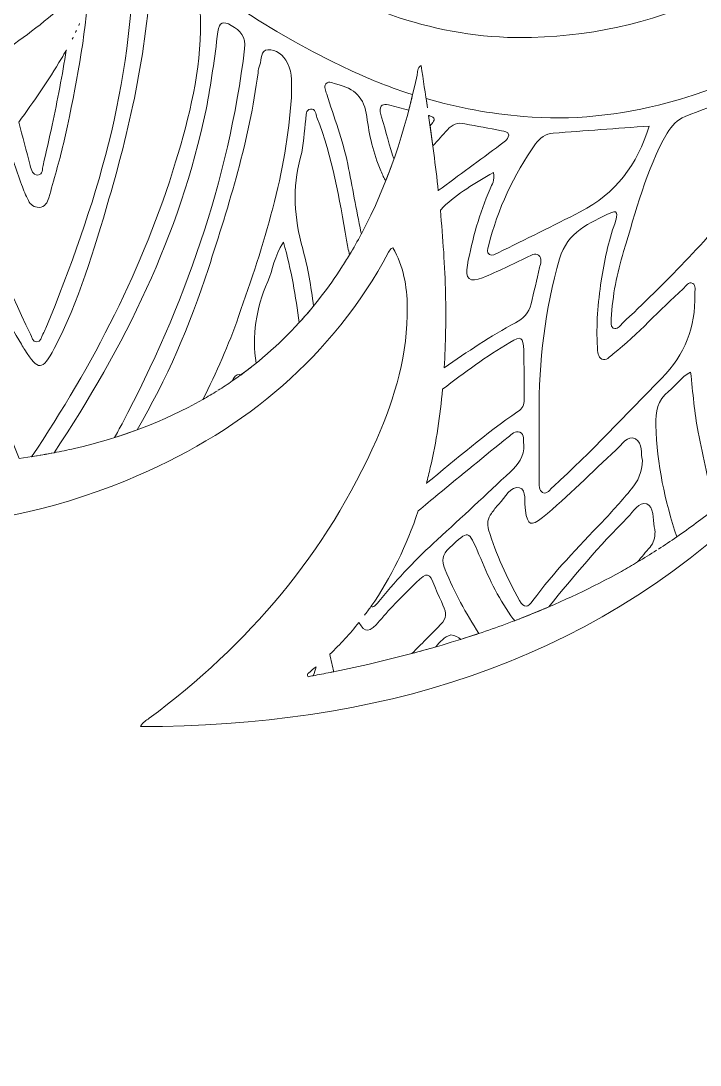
# Model space of a CAD drawing. Extents: x 180 to 9920, y -1894 to -106.
# Drawn here: x 600.1 to 892.1, y -1876.1 to -1427.1 of the extents above; entities that cross this region are included whole.
import ezdxf

# ---------------------------------------------------------------- set-up
doc = ezdxf.new("R2010")
doc.units = 0
doc.header["$MEASUREMENT"] = 0
doc.layers.add('Layer 1', color=7, linetype='Continuous')

# ---------------------------------------------------------------- blocks, each defined once
blk = doc.blocks.new('block 2')
at = {"layer": 'Layer 1', "lineweight": 0}
for points, knots in [([(1815.11, -1128.01), (1749.3, -1123.11), (1699.79, -1090.94), (1663.06, -1037.29), (1645.18, -1011.19), (1631.77, -982.75), (1619.13, -953.91), (1615.92, -946.59), (1612.73, -939.26), (1609.05, -930.83), (1611.49, -932.42), (1612.96, -933.56), (1614.59, -934.42), (1644.2, -950.07), (1675.18, -955.58), (1707.88, -946.28), (1720.09, -942.8), (1730.39, -935.89), (1738.98, -926.45), (1741.34, -923.86), (1741.53, -922.8), (1737.72, -921.62), (1719.01, -915.81), (1701.43, -907.65), (1685.9, -895.49), (1663.92, -878.27), (1650.48, -855.44), (1642.34, -829.12), (1634.98, -805.33), (1631.72, -780.82), (1629.58, -756.13), (1625.72, -711.65), (1624.7, -667), (1621.74, -622.46), (1617.41, -557.42), (1609.63, -492.84), (1594.72, -429.3), (1579.03, -362.48), (1543.37, -307.89), (1491.29, -263.71), (1446.97, -226.12), (1396.22, -199.88), (1342.06, -179.82), (1279.78, -156.75), (1215.33, -142.68), (1149.61, -134.01), (1099.93, -127.46), (1050.1, -123.94), (1000.13, -123.94), (1000.13, -123.94), (1000.13, -123.94), (1000.13, -123.94), (1000.09, -123.94), (1000.04, -123.94), (1000, -123.94), (999.96, -123.94), (999.91, -123.94), (999.87, -123.94), (999.87, -123.94), (999.87, -123.94), (999.87, -123.94), (949.9, -123.94), (900.07, -127.46), (850.39, -134.01), (784.67, -142.68), (720.22, -156.75), (657.94, -179.82), (603.78, -199.88), (553.03, -226.12), (508.71, -263.71), (456.63, -307.89), (420.97, -362.48), (405.28, -429.3), (390.37, -492.84), (382.59, -557.42), (378.26, -622.46), (375.3, -667), (374.28, -711.65), (370.42, -756.13), (368.28, -780.82), (365.02, -805.33), (357.66, -829.12), (349.52, -855.44), (336.08, -878.27), (314.1, -895.49), (298.57, -907.65), (280.99, -915.81), (262.28, -921.62), (258.47, -922.8), (258.66, -923.86), (261.02, -926.45), (269.61, -935.89), (279.91, -942.8), (292.12, -946.28), (324.82, -955.58), (355.8, -950.07), (385.41, -934.42), (387.04, -933.56), (388.51, -932.42), (390.95, -930.83), (387.27, -939.26), (384.08, -946.59), (380.87, -953.91), (368.23, -982.75), (354.82, -1011.19), (336.94, -1037.29), (300.21, -1090.94), (250.7, -1123.11), (184.89, -1128.01), (180.03, -1128.37), (179.92, -1128.56), (182.5, -1132.8), (210.28, -1178.29), (252.29, -1197.63), (304.07, -1197.45), (342.5, -1197.31), (376.72, -1183.47), (407.92, -1161.62), (409.93, -1160.2), (411.93, -1158.75), (413.94, -1157.32), (404.39, -1172.65), (395.46, -1188.12), (385.98, -1203.24), (368.7, -1230.82), (350.11, -1257.39), (326.71, -1280.26), (301.16, -1305.21), (271.89, -1323.76), (236.88, -1332.4), (231.57, -1333.71), (226.18, -1334.7), (219.63, -1336.1), (247.96, -1348.87), (276.55, -1355.97), (306.2, -1358.34), (369.99, -1363.44), (430.32, -1352.32), (485.95, -1318.26), (485.07, -1324.2), (483.25, -1329.44), (481.19, -1334.58), (468.54, -1365.97), (450.11, -1393.79), (428.05, -1419.24), (403.33, -1447.78), (374.78, -1471.48), (340.06, -1487.12), (329.93, -1491.68), (319.41, -1495.14), (307.64, -1498.2), (334.5, -1509.84), (361.66, -1515.69), (389.66, -1517.13), (454.66, -1520.48), (515.82, -1507.37), (571.97, -1473.25), (565.76, -1479.73), (559.83, -1486.38), (554.44, -1493.51), (543.05, -1508.58), (534.98, -1525.51), (527.23, -1542.57), (515.28, -1568.89), (497.68, -1589.62), (470.98, -1601.96), (458.07, -1607.93), (444.75, -1612.59), (431.04, -1616.23), (427.31, -1617.22), (423.59, -1618.19), (418.96, -1619.41), (420.7, -1620.25), (421.43, -1620.66), (422.2, -1620.97), (433.77, -1625.57), (445.51, -1629.68), (457.52, -1632.97), (523.09, -1650.95), (587.75, -1649.82), (650.73, -1622.48), (696.94, -1602.42), (733.94, -1571.56), (758.21, -1526.64), (758.6, -1525.92), (758.77, -1524.97), (760.02, -1524.71), (764.59, -1532.53), (766.11, -1541.2), (766.22, -1550.11), (766.47, -1570.1), (761.01, -1588.9), (753.08, -1606.96), (731.55, -1655.95), (698.04, -1695.27), (655.24, -1726.97), (654.07, -1727.84), (652.58, -1728.43), (651.61, -1730.55), (751.78, -1730.26), (842.08, -1704.9), (916.32, -1633.53), (916.32, -1634.72), (916.35, -1635.14), (916.31, -1635.56), (912.85, -1669.71), (914.67, -1703.6), (921.84, -1737.16), (932.4, -1786.56), (954.02, -1830.2), (989.81, -1866.35), (992.96, -1869.53), (996.33, -1872.54), (999.87, -1875.82), (999.87, -1875.82), (999.87, -1876.06), (999.87, -1876.06), (999.92, -1876.02), (999.96, -1875.98), (1000, -1875.94), (1000.04, -1875.98), (1000.08, -1876.02), (1000.13, -1876.06), (1000.13, -1876.06), (1000.13, -1875.82), (1000.13, -1875.82), (1003.67, -1872.54), (1007.04, -1869.53), (1010.19, -1866.35), (1045.98, -1830.2), (1067.6, -1786.56), (1078.16, -1737.16), (1085.33, -1703.6), (1087.15, -1669.71), (1083.69, -1635.56), (1083.65, -1635.14), (1083.68, -1634.72), (1083.68, -1633.53), (1157.92, -1704.9), (1248.22, -1730.26), (1348.39, -1730.55), (1347.42, -1728.43), (1345.93, -1727.84), (1344.76, -1726.97), (1301.96, -1695.27), (1268.45, -1655.95), (1246.92, -1606.96), (1238.99, -1588.9), (1233.53, -1570.1), (1233.78, -1550.11), (1233.89, -1541.2), (1235.41, -1532.53), (1239.98, -1524.71), (1241.23, -1524.97), (1241.4, -1525.92), (1241.79, -1526.64), (1266.06, -1571.56), (1303.06, -1602.42), (1349.27, -1622.48), (1412.25, -1649.82), (1476.91, -1650.95), (1542.48, -1632.97), (1554.49, -1629.68), (1566.23, -1625.57), (1577.8, -1620.97), (1578.57, -1620.66), (1579.3, -1620.25), (1581.04, -1619.41), (1576.41, -1618.19), (1572.69, -1617.22), (1568.96, -1616.23), (1555.25, -1612.59), (1541.93, -1607.93), (1529.02, -1601.96), (1502.32, -1589.62), (1484.72, -1568.89), (1472.77, -1542.57), (1465.02, -1525.51), (1456.95, -1508.58), (1445.56, -1493.51), (1440.17, -1486.38), (1434.24, -1479.73), (1428.03, -1473.25), (1484.18, -1507.37), (1545.34, -1520.48), (1610.34, -1517.13), (1638.34, -1515.69), (1665.5, -1509.84), (1692.36, -1498.2), (1680.59, -1495.14), (1670.07, -1491.68), (1659.94, -1487.12), (1625.22, -1471.48), (1596.67, -1447.78), (1571.95, -1419.24), (1549.89, -1393.79), (1531.46, -1365.97), (1518.81, -1334.58), (1516.75, -1329.44), (1514.93, -1324.2), (1514.05, -1318.26), (1569.68, -1352.32), (1630.01, -1363.44), (1693.8, -1358.34), (1723.45, -1355.97), (1752.04, -1348.87), (1780.37, -1336.1), (1773.82, -1334.7), (1768.43, -1333.71), (1763.12, -1332.4), (1728.11, -1323.76), (1698.84, -1305.21), (1673.29, -1280.26), (1649.89, -1257.39), (1631.3, -1230.82), (1614.02, -1203.24), (1604.54, -1188.12), (1595.61, -1172.65), (1586.06, -1157.32), (1588.07, -1158.75), (1590.07, -1160.2), (1592.08, -1161.62), (1623.28, -1183.47), (1657.5, -1197.31), (1695.93, -1197.45), (1747.71, -1197.63), (1789.72, -1178.29), (1817.5, -1132.8), (1820.08, -1128.56), (1819.97, -1128.37), (1815.11, -1128.01)], [0, 0, 0, 0, 1, 1, 1, 2, 2, 2, 3, 3, 3, 4, 4, 4, 5, 5, 5, 6, 6, 6, 7, 7, 7, 8, 8, 8, 9, 9, 9, 10, 10, 10, 11, 11, 11, 12, 12, 12, 13, 13, 13, 14, 14, 14, 15, 15, 15, 16, 16, 16, 17, 17, 17, 18, 18, 18, 19, 19, 19, 20, 20, 20, 21, 21, 21, 22, 22, 22, 23, 23, 23, 24, 24, 24, 25, 25, 25, 26, 26, 26, 27, 27, 27, 28, 28, 28, 29, 29, 29, 30, 30, 30, 31, 31, 31, 32, 32, 32, 33, 33, 33, 34, 34, 34, 35, 35, 35, 36, 36, 36, 37, 37, 37, 38, 38, 38, 39, 39, 39, 40, 40, 40, 41, 41, 41, 42, 42, 42, 43, 43, 43, 44, 44, 44, 45, 45, 45, 46, 46, 46, 47, 47, 47, 48, 48, 48, 49, 49, 49, 50, 50, 50, 51, 51, 51, 52, 52, 52, 53, 53, 53, 54, 54, 54, 55, 55, 55, 56, 56, 56, 57, 57, 57, 58, 58, 58, 59, 59, 59, 60, 60, 60, 61, 61, 61, 62, 62, 62, 63, 63, 63, 64, 64, 64, 65, 65, 65, 66, 66, 66, 67, 67, 67, 68, 68, 68, 69, 69, 69, 70, 70, 70, 71, 71, 71, 72, 72, 72, 73, 73, 73, 74, 74, 74, 75, 75, 75, 76, 76, 76, 77, 77, 77, 78, 78, 78, 79, 79, 79, 80, 80, 80, 81, 81, 81, 82, 82, 82, 83, 83, 83, 84, 84, 84, 85, 85, 85, 86, 86, 86, 87, 87, 87, 88, 88, 88, 89, 89, 89, 90, 90, 90, 91, 91, 91, 92, 92, 92, 93, 93, 93, 94, 94, 94, 95, 95, 95, 96, 96, 96, 97, 97, 97, 98, 98, 98, 99, 99, 99, 100, 100, 100, 101, 101, 101, 102, 102, 102, 103, 103, 103, 104, 104, 104, 105, 105, 105, 106, 106, 106, 107, 107, 107, 108, 108, 108, 109, 109, 109, 110, 110, 110, 110]), ([(746.49, -1518.7), (746.43, -1518.45), (746.37, -1518.19), (746.31, -1517.92), (744.23, -1508.22), (742.64, -1498.43), (740.64, -1488.71), (738.53, -1478.42), (734.67, -1468.62), (731.58, -1458.6), (731.13, -1457.14), (730.21, -1455.45), (731.21, -1454.23), (732.56, -1452.6), (734.39, -1454.06), (735.96, -1454.4), (743.44, -1456.04), (747.84, -1460.25), (748.84, -1468.31), (749.83, -1476.24), (751.65, -1484.1), (754.78, -1491.54), (755.57, -1493.41), (756.28, -1494.82), (757, -1495.8), (758.25, -1492.64), (759.43, -1489.45), (760.54, -1486.24), (760.25, -1485.9), (760, -1485.43), (759.82, -1484.8), (757.99, -1478.63), (756.3, -1472.4), (754.55, -1466.2), (754.39, -1463.33), (755.82, -1462.68), (758.15, -1463.28), (761.05, -1464.02), (763.94, -1464.78), (766.82, -1465.55), (767.41, -1463.32), (767.97, -1461.08), (768.51, -1458.83), (759.59, -1456.01), (750.82, -1452.62), (742.27, -1448.65), (652.3, -1406.86), (595.36, -1337.93), (573.47, -1240.82), (569.03, -1221.15), (569.67, -1200.97), (569.79, -1180.91), (569.79, -1180.72), (569.79, -1180.53), (569.81, -1180.34), (570.3, -1176.2), (588.03, -1167.59), (591.4, -1169.92), (593.6, -1171.44), (593.31, -1173.93), (593.39, -1176.18), (594.79, -1218.22), (605.32, -1258.07), (623.29, -1295.86), (644.46, -1340.37), (674.26, -1377.78), (716.72, -1403.97), (748.22, -1423.41), (782.31, -1435.28), (819.65, -1434.26), (878.48, -1432.65), (926.11, -1407.59), (963.67, -1362.72), (971.04, -1353.92), (977.52, -1344.48), (983.73, -1334.84), (985.26, -1332.46), (986.84, -1330.11), (989.13, -1326.64), (991.7, -1332.46), (993.73, -1337.18), (995.86, -1341.84), (996.63, -1343.54), (996.47, -1345.08), (995.92, -1346.8), (976.9, -1406.05), (938.72, -1445.99), (877.98, -1462.37), (857.85, -1467.8), (836.76, -1470.03), (816.07, -1468.26), (801.92, -1467.06), (787.95, -1464.44), (774.31, -1460.54), (774.51, -1461.86), (774.7, -1463.18), (774.9, -1464.5), (774.01, -1458.45), (773.09, -1452.41), (772.13, -1446.36), (770.33, -1447.36), (770.72, -1449.12), (770.42, -1450.52), (765.28, -1474.36), (757.88, -1497.32), (746.49, -1518.7)], [0, 0, 0, 0, 1, 1, 1, 2, 2, 2, 3, 3, 3, 4, 4, 4, 5, 5, 5, 6, 6, 6, 7, 7, 7, 8, 8, 8, 9, 9, 9, 10, 10, 10, 11, 11, 11, 12, 12, 12, 13, 13, 13, 14, 14, 14, 15, 15, 15, 16, 16, 16, 17, 17, 17, 18, 18, 18, 19, 19, 19, 20, 20, 20, 21, 21, 21, 22, 22, 22, 23, 23, 23, 24, 24, 24, 25, 25, 25, 26, 26, 26, 27, 27, 27, 28, 28, 28, 29, 29, 29, 30, 30, 30, 31, 31, 31, 32, 32, 32, 33, 33, 33, 34, 34, 34, 35, 35, 35, 35]), ([(622.54, -1416.72), (613.32, -1425.19), (603.69, -1432.78), (593.65, -1439.5), (589.31, -1406.47), (585.21, -1373.42), (586.54, -1339.96), (586.85, -1332.2), (587.15, -1324.46), (588.55, -1315.56), (593.18, -1319.6), (595.32, -1323.45), (597.65, -1327.09), (604.84, -1338.32), (611.35, -1349.97), (619.15, -1360.84), (622.58, -1365.62), (622.92, -1371.56), (623.28, -1377.28), (624.12, -1390.54), (623.74, -1403.67), (622.54, -1416.72)], [0, 0, 0, 0, 1, 1, 1, 2, 2, 2, 3, 3, 3, 4, 4, 4, 5, 5, 5, 6, 6, 6, 7, 7, 7, 7]), ([(594.14, -1477.49), (595.9, -1484.24), (597.96, -1490.93), (600.45, -1497.55), (601.33, -1499.86), (602.27, -1502.16), (603.38, -1504.37), (604.27, -1506.16), (605.81, -1507.39), (607.93, -1507.31), (610.49, -1507.22), (611.56, -1505.2), (612.13, -1503.2), (614.33, -1495.5), (616.58, -1487.8), (618.39, -1480.01), (623.22, -1459.19), (627.12, -1438.25), (629.08, -1417.05), (629.08, -1417.06), (629.08, -1417.07), (629.08, -1417.08), (629.14, -1416.8), (629.23, -1416.52), (629.29, -1416.24), (629.69, -1414.46), (629.92, -1412.65), (630.45, -1409.58), (630.16, -1409.85), (629.91, -1410.07), (629.64, -1410.31), (630.22, -1402.24), (630.51, -1394.14), (630.44, -1385.98), (630.43, -1383.89), (630.71, -1381.79), (630.91, -1379.71), (630.98, -1378.99), (631.23, -1378.28), (631.59, -1376.75), (637.93, -1381.64), (642.43, -1387.08), (647.36, -1392.07), (648.76, -1393.48), (648.3, -1395.27), (648.31, -1396.95), (648.77, -1454.02), (632.29, -1507.18), (610.85, -1559.2), (610.49, -1560.08), (610.14, -1560.99), (609.61, -1561.77), (608.8, -1562.97), (608.76, -1565.14), (606.96, -1565.13), (605.24, -1565.11), (604.85, -1563.13), (604.22, -1561.82), (593.96, -1540.64), (585.4, -1519.05), (578.89, -1496.95), (584.04, -1490.52), (589.15, -1484.05), (594.14, -1477.49)], [0, 0, 0, 0, 1, 1, 1, 2, 2, 2, 3, 3, 3, 4, 4, 4, 5, 5, 5, 6, 6, 6, 7, 7, 7, 8, 8, 8, 9, 9, 9, 10, 10, 10, 11, 11, 11, 12, 12, 12, 13, 13, 13, 14, 14, 14, 15, 15, 15, 16, 16, 16, 17, 17, 17, 18, 18, 18, 19, 19, 19, 20, 20, 20, 21, 21, 21, 21]), ([(572.24, -1505.25), (572.75, -1504.61), (573.27, -1503.97), (573.78, -1503.33), (573.66, -1503.47), (573.55, -1503.62), (573.43, -1503.76), (579.78, -1525.49), (588.28, -1546.45), (600.38, -1566.15), (600.88, -1566.97), (601.35, -1567.8), (601.85, -1568.61), (607.55, -1577.61), (609.4, -1577.67), (614.45, -1568.02), (625.14, -1547.63), (631.59, -1525.62), (638.01, -1503.65), (647.56, -1470.98), (654.77, -1437.86), (656.38, -1401.8), (663.39, -1408.17), (669.67, -1412.74), (674.84, -1418.57), (677.16, -1421.18), (677.32, -1424.47), (677.35, -1427.75), (677.51, -1448.43), (672.64, -1468.24), (666.66, -1487.79), (652.73, -1533.29), (631.24, -1575.13), (604.75, -1614.49), (607.97, -1613.98), (611.19, -1613.41), (614.4, -1612.78), (609.4, -1613.75), (604.4, -1614.59), (599.38, -1615.28), (587.31, -1584.73), (570.96, -1556.07), (559.54, -1525.22), (563, -1518.17), (567.2, -1511.53), (572.24, -1505.25)], [0, 0, 0, 0, 1, 1, 1, 2, 2, 2, 3, 3, 3, 4, 4, 4, 5, 5, 5, 6, 6, 6, 7, 7, 7, 8, 8, 8, 9, 9, 9, 10, 10, 10, 11, 11, 11, 12, 12, 12, 13, 13, 13, 14, 14, 14, 15, 15, 15, 15]), ([(623.14, -1610.95), (620.24, -1611.62), (617.33, -1612.22), (614.42, -1612.78), (644.56, -1567.42), (668.51, -1519.19), (679.72, -1465.17), (682.01, -1454.17), (683.31, -1442.96), (684.86, -1431.81), (685.44, -1427.6), (687.09, -1427.16), (690.53, -1429.08), (694.53, -1431.32), (696.94, -1433.99), (696.32, -1439.09), (689.29, -1496.27), (670.39, -1549.67), (643.67, -1600.3), (642.6, -1602.33), (641.47, -1604.33), (640.31, -1606.3), (643.61, -1605.27), (646.85, -1604.17), (650.05, -1602.99), (662.73, -1581.36), (672.84, -1558.17), (680.75, -1533.54), (689.63, -1505.87), (698.39, -1478.34), (702.07, -1449.43), (702.22, -1448.3), (702.39, -1447.14), (702.8, -1446.08), (703.71, -1443.71), (703.14, -1439.68), (706.22, -1439.52), (709.86, -1439.32), (713.05, -1441.79), (714.78, -1445.28), (716.99, -1449.74), (716.41, -1454.59), (716.4, -1460.04), (714.45, -1492.3), (704.59, -1523.38), (693.72, -1554.17), (689.37, -1566.5), (684.21, -1578.4), (678.34, -1589.9), (661.62, -1599.4), (643.17, -1606.34), (623.14, -1610.95)], [0, 0, 0, 0, 1, 1, 1, 2, 2, 2, 3, 3, 3, 4, 4, 4, 5, 5, 5, 6, 6, 6, 7, 7, 7, 8, 8, 8, 9, 9, 9, 10, 10, 10, 11, 11, 11, 12, 12, 12, 13, 13, 13, 14, 14, 14, 15, 15, 15, 16, 16, 16, 17, 17, 17, 17]), ([(623.62, -1432.11), (623.76, -1431.81), (623.9, -1431.52), (624.04, -1431.23), (623.9, -1431.52), (623.76, -1431.81), (623.62, -1432.11)], [0, 0, 0, 0, 1, 1, 1, 2, 2, 2, 2]), ([(625, -1429.08), (625.11, -1428.82), (625.22, -1428.56), (625.33, -1428.31), (625.22, -1428.56), (625.11, -1428.82), (625, -1429.08)], [0, 0, 0, 0, 1, 1, 1, 2, 2, 2, 2]), ([(622.22, -1434.94), (622.35, -1434.68), (622.48, -1434.43), (622.61, -1434.17), (622.48, -1434.43), (622.35, -1434.68), (622.22, -1434.94)], [0, 0, 0, 0, 1, 1, 1, 2, 2, 2, 2]), ([(599.25, -1470.64), (605.74, -1461.81), (611.95, -1452.76), (617.57, -1443.3), (618.29, -1442.09), (618.99, -1440.88), (619.68, -1439.66), (619.67, -1439.67), (619.67, -1439.68), (619.66, -1439.69), (617.97, -1450.48), (615.87, -1461.23), (613.57, -1471.96), (612.33, -1477.73), (611.01, -1483.49), (609.66, -1489.24), (609.29, -1490.81), (609.64, -1493.23), (607.48, -1493.4), (605.08, -1493.6), (604.63, -1491.13), (604.16, -1489.38), (602.52, -1483.13), (600.81, -1476.9), (599.25, -1470.64), (599.25, -1470.64), (599.25, -1470.64), (599.25, -1470.64)], [0, 0, 0, 0, 1, 1, 1, 2, 2, 2, 3, 3, 3, 4, 4, 4, 5, 5, 5, 6, 6, 6, 7, 7, 7, 8, 8, 8, 9, 9, 9, 9]), ([(858.48, -1557.36), (857.46, -1558.32), (856.43, -1560.15), (854.75, -1559.18), (853.29, -1558.32), (853.94, -1556.41), (853.84, -1555.22), (854.48, -1545.18), (856.29, -1535.63), (859.17, -1526.31), (864.49, -1509.02), (868.76, -1491.35), (877.89, -1475.44), (879.82, -1472.08), (882.2, -1469.66), (885.66, -1468.26), (898.56, -1463.06), (911.94, -1459), (924.02, -1451.86), (927.21, -1449.98), (928.24, -1451.79), (927.76, -1454.77), (925.05, -1471.59), (921.77, -1488.13), (910.67, -1502.04), (894.8, -1521.94), (876.95, -1539.94), (858.48, -1557.36)], [0, 0, 0, 0, 1, 1, 1, 2, 2, 2, 3, 3, 3, 4, 4, 4, 5, 5, 5, 6, 6, 6, 7, 7, 7, 8, 8, 8, 9, 9, 9, 9]), ([(719.76, -1556.86), (721.86, -1554.55), (723.92, -1552.17), (725.93, -1549.72), (724.84, -1541.42), (723.51, -1533.18), (721.27, -1525.12), (717.61, -1511.88), (716.73, -1499.05), (720.37, -1485.74), (721.81, -1480.47), (721.87, -1474.81), (722.58, -1469.33), (722.79, -1467.68), (722.53, -1465.39), (724.59, -1465.06), (726.93, -1464.69), (726.84, -1467.19), (727.41, -1468.66), (733.98, -1485.67), (737.06, -1503.51), (740.1, -1521.37), (740.47, -1523.5), (740.9, -1525.63), (741.37, -1527.74), (740.28, -1529.55), (739.17, -1531.36), (738.01, -1533.14), (732.44, -1541.79), (726.32, -1549.66), (719.76, -1556.86)], [0, 0, 0, 0, 1, 1, 1, 2, 2, 2, 3, 3, 3, 4, 4, 4, 5, 5, 5, 6, 6, 6, 7, 7, 7, 8, 8, 8, 9, 9, 9, 10, 10, 10, 10]), ([(777.21, -1480.91), (779.31, -1478.63), (781.41, -1476.35), (783.46, -1474.03), (785.64, -1471.56), (787.86, -1470.74), (790.97, -1471.38), (796.2, -1472.45), (801.46, -1473.32), (806.7, -1474.36), (807.94, -1474.6), (809.45, -1474.61), (809.88, -1476.31), (809.33, -1478.3), (807.65, -1479.36), (806.15, -1480.47), (797.29, -1487.03), (788.4, -1493.54), (779.53, -1500.09), (779.53, -1500.12), (779.54, -1500.14), (779.54, -1500.17), (778.37, -1489.37), (776.95, -1478.59), (775.39, -1467.82), (775.52, -1467.85), (775.64, -1467.89), (775.77, -1467.92), (778.27, -1468.58), (778.26, -1469.79), (776.67, -1471.49), (776.46, -1471.72), (776.24, -1471.95), (776.02, -1472.19), (776.43, -1475.1), (776.83, -1478), (777.21, -1480.91)], [0, 0, 0, 0, 1, 1, 1, 2, 2, 2, 3, 3, 3, 4, 4, 4, 5, 5, 5, 6, 6, 6, 7, 7, 7, 8, 8, 8, 9, 9, 9, 10, 10, 10, 11, 11, 11, 12, 12, 12, 12]), ([(805.23, -1526.79), (804.03, -1527.37), (802.7, -1528.41), (801.51, -1527.63), (800.24, -1526.8), (800.8, -1525.18), (801.12, -1523.92), (805.08, -1508.01), (811.93, -1493.43), (821.34, -1480.05), (823.15, -1477.47), (825.66, -1475.66), (828.91, -1475.41), (842.56, -1474.36), (856.22, -1473.39), (870.18, -1472.37), (865.01, -1489.17), (855.83, -1501.38), (840.55, -1509.23), (828.85, -1515.24), (817.07, -1521.08), (805.23, -1526.79)], [0, 0, 0, 0, 1, 1, 1, 2, 2, 2, 3, 3, 3, 4, 4, 4, 5, 5, 5, 6, 6, 6, 7, 7, 7, 7]), ([(782.64, -1544.54), (782.36, -1532.51), (781.56, -1520.53), (780.42, -1508.58), (780.81, -1508.11), (781.21, -1507.65), (781.66, -1507.22), (787.91, -1501.29), (795.22, -1496.96), (803.25, -1492.37), (803.91, -1495.72), (802.62, -1497.47), (801.81, -1499.32), (797.18, -1509.84), (794.22, -1520.88), (792.03, -1532.11), (790.88, -1537.99), (793.01, -1539.84), (798.61, -1537.58), (805.13, -1534.94), (811.39, -1531.64), (817.8, -1528.73), (819.31, -1528.04), (821.09, -1526.75), (822.64, -1527.91), (824.46, -1529.28), (823.46, -1531.45), (823.08, -1533.23), (821.94, -1538.45), (820.63, -1543.62), (819.45, -1548.82), (818.57, -1552.67), (816.02, -1555.21), (812.74, -1556.94), (802.03, -1562.63), (792.02, -1569.4), (782.1, -1576.3), (782.74, -1565.75), (782.89, -1555.16), (782.64, -1544.54)], [0, 0, 0, 0, 1, 1, 1, 2, 2, 2, 3, 3, 3, 4, 4, 4, 5, 5, 5, 6, 6, 6, 7, 7, 7, 8, 8, 8, 9, 9, 9, 10, 10, 10, 11, 11, 11, 12, 12, 12, 13, 13, 13, 13]), ([(828.99, -1627.28), (827.65, -1628.5), (826.31, -1630.85), (824.39, -1629.91), (822.75, -1629.1), (822.89, -1626.54), (822.88, -1624.69), (822.79, -1615.16), (822.84, -1605.62), (822.84, -1596.48), (822.74, -1573.48), (825.4, -1551.28), (831.66, -1529.44), (834.99, -1517.81), (844.66, -1513.98), (853.7, -1509.63), (857.72, -1507.69), (855.99, -1512.53), (855.5, -1513.95), (852.65, -1522.09), (850.85, -1530.45), (849.56, -1538.94), (848.13, -1548.39), (847.33, -1557.88), (847.93, -1567.44), (848.05, -1569.31), (848.05, -1571.7), (849.8, -1572.56), (851.74, -1573.51), (853.24, -1571.46), (854.68, -1570.32), (865.49, -1561.81), (874.53, -1551.38), (884.82, -1542.3), (885.99, -1541.27), (887.05, -1538.99), (888.88, -1539.99), (890.49, -1540.87), (889.76, -1543.13), (889.8, -1544.79), (890.13, -1558.81), (885.61, -1570.62), (875.52, -1580.82), (860.1, -1596.4), (845.28, -1612.57), (828.99, -1627.28)], [0, 0, 0, 0, 1, 1, 1, 2, 2, 2, 3, 3, 3, 4, 4, 4, 5, 5, 5, 6, 6, 6, 7, 7, 7, 8, 8, 8, 9, 9, 9, 10, 10, 10, 11, 11, 11, 12, 12, 12, 13, 13, 13, 14, 14, 14, 15, 15, 15, 15]), ([(741.4, -1527.69), (743.14, -1524.78), (744.81, -1521.84), (746.4, -1518.86), (744.81, -1521.84), (743.14, -1524.78), (741.4, -1527.69)], [0, 0, 0, 0, 1, 1, 1, 2, 2, 2, 2]), ([(691, -1581.95), (691.7, -1580.37), (692.52, -1579), (694.08, -1579.22), (694.28, -1579.25), (694.45, -1579.34), (694.62, -1579.42), (696.86, -1577.78), (699.06, -1576.09), (701.22, -1574.34), (699.48, -1562.53), (701.09, -1550.99), (706.24, -1539.25), (708.48, -1534.14), (708.91, -1528.27), (713.01, -1522.31), (716.49, -1534.34), (718.2, -1545.66), (719.75, -1556.86), (711, -1566.45), (701.4, -1574.78), (691, -1581.95)], [0, 0, 0, 0, 1, 1, 1, 2, 2, 2, 3, 3, 3, 4, 4, 4, 5, 5, 5, 6, 6, 6, 7, 7, 7, 7]), ([(776.11, -1619.17), (778.69, -1608), (780.36, -1596.75), (781.4, -1585.44), (781.4, -1585.44), (781.4, -1585.44), (781.4, -1585.45), (790.74, -1578.32), (800.2, -1571.37), (810.31, -1565.35), (815.2, -1562.44), (816.07, -1562.93), (816.26, -1568.7), (816.49, -1575.75), (816.35, -1582.82), (816.49, -1589.88), (816.54, -1592.24), (815.64, -1593.83), (813.73, -1595.12), (799.9, -1604.45), (787.42, -1615.5), (774.44, -1625.91), (774.44, -1625.94), (774.43, -1625.96), (774.42, -1625.99), (775.02, -1623.74), (775.58, -1621.46), (776.11, -1619.17)], [0, 0, 0, 0, 1, 1, 1, 2, 2, 2, 3, 3, 3, 4, 4, 4, 5, 5, 5, 6, 6, 6, 7, 7, 7, 8, 8, 8, 9, 9, 9, 9]), ([(873.08, -1601), (872.92, -1595.03), (873.6, -1590.28), (878.49, -1586.44), (881.57, -1584.03), (883.73, -1580.49), (888, -1578.12), (889.02, -1587.13), (889.58, -1595.62), (891.28, -1603.95), (893.51, -1614.91), (895.84, -1625.83), (898.46, -1636.69), (893.21, -1640.98), (887.7, -1645.06), (882.01, -1648.99), (876.99, -1633.62), (873.52, -1617.77), (873.08, -1601)], [0, 0, 0, 0, 1, 1, 1, 2, 2, 2, 3, 3, 3, 4, 4, 4, 5, 5, 5, 6, 6, 6, 6]), ([(684.93, -1585.95), (686.98, -1584.66), (689.01, -1583.33), (691, -1581.95), (689.01, -1583.33), (686.98, -1584.66), (684.93, -1585.95)], [0, 0, 0, 0, 1, 1, 1, 2, 2, 2, 2]), ([(678.34, -1589.9), (680.45, -1588.69), (682.54, -1587.45), (684.6, -1586.16), (682.54, -1587.45), (680.45, -1588.69), (678.34, -1589.9)], [0, 0, 0, 0, 1, 1, 1, 2, 2, 2, 2]), ([(770.9, -1637.82), (773.76, -1635.44), (776.59, -1633.03), (779.46, -1630.67), (789.48, -1622.44), (799.48, -1614.19), (809.58, -1606.07), (810.97, -1604.94), (812.69, -1603.07), (814.58, -1603.96), (816.74, -1604.98), (815.91, -1607.67), (816.34, -1609.22), (816.54, -1614.49), (813.74, -1617.95), (810.54, -1620.98), (800.14, -1630.8), (789.64, -1640.51), (779.09, -1650.17), (770.36, -1658.17), (762.18, -1666.65), (754.75, -1675.87), (752.66, -1678.45), (751.54, -1679.51), (750.6, -1678.9), (759.37, -1666.39), (765.98, -1652.61), (770.9, -1637.82)], [0, 0, 0, 0, 1, 1, 1, 2, 2, 2, 3, 3, 3, 4, 4, 4, 5, 5, 5, 6, 6, 6, 7, 7, 7, 8, 8, 8, 9, 9, 9, 9]), ([(814.45, -1676.26), (808.98, -1666.59), (804.47, -1656.52), (801.17, -1645.9), (800.36, -1643.31), (800.78, -1641.01), (802.38, -1638.89), (803.41, -1637.52), (804.37, -1636.06), (805.57, -1634.85), (808.32, -1632.07), (810.68, -1626.89), (814.49, -1627.87), (817.58, -1628.67), (816.41, -1634.22), (816.96, -1637.69), (817.96, -1644.03), (819.38, -1644.63), (824.37, -1640.59), (835.51, -1631.55), (845.38, -1621.14), (856.01, -1611.55), (858.4, -1609.4), (860.85, -1605.03), (864.31, -1606.85), (867.51, -1608.53), (866.54, -1613.36), (867.25, -1616), (867.18, -1621.27), (865.37, -1625.07), (862.64, -1628.33), (858.6, -1633.16), (854.43, -1637.89), (850.08, -1642.44), (839.66, -1653.35), (829.16, -1664.18), (820.21, -1676.37), (818.05, -1679.3), (816.45, -1679.8), (814.45, -1676.26)], [0, 0, 0, 0, 1, 1, 1, 2, 2, 2, 3, 3, 3, 4, 4, 4, 5, 5, 5, 6, 6, 6, 7, 7, 7, 8, 8, 8, 9, 9, 9, 10, 10, 10, 11, 11, 11, 12, 12, 12, 13, 13, 13, 13]), ([(819.76, -1682.1), (822.2, -1681.12), (824.63, -1680.1), (827.04, -1679.07), (837.77, -1665.75), (848.82, -1652.72), (860.92, -1640.62), (863.35, -1638.18), (865.75, -1633.52), (869.14, -1634.82), (872.33, -1636.04), (871.65, -1641.18), (872.37, -1644.69), (872.52, -1645.43), (872.61, -1646.19), (872.69, -1646.67), (872.68, -1649.32), (872.11, -1651.58), (870.56, -1653.35), (868.72, -1655.45), (866.94, -1657.59), (865.19, -1659.76), (862.89, -1661.12), (860.61, -1662.49), (858.25, -1663.8), (845.72, -1670.76), (832.87, -1676.8), (819.76, -1682.1)], [0, 0, 0, 0, 1, 1, 1, 2, 2, 2, 3, 3, 3, 4, 4, 4, 5, 5, 5, 6, 6, 6, 7, 7, 7, 8, 8, 8, 9, 9, 9, 9]), ([(819.74, -1682.11), (812.25, -1685.14), (804.68, -1687.93), (797.03, -1690.49), (791.4, -1681.84), (786.42, -1672.79), (782.49, -1663.07), (780.86, -1659.03), (781.14, -1656.69), (784.3, -1653.72), (792.63, -1645.86), (792.47, -1645.73), (797.03, -1656.57), (800.88, -1665.72), (804.94, -1674.78), (810.78, -1682.89), (811.35, -1683.68), (811.9, -1684.38), (812.42, -1684.99), (814.87, -1684.06), (817.31, -1683.1), (819.74, -1682.11)], [0, 0, 0, 0, 1, 1, 1, 2, 2, 2, 3, 3, 3, 4, 4, 4, 5, 5, 5, 6, 6, 6, 7, 7, 7, 7]), ([(882.01, -1648.99), (879.44, -1650.77), (876.82, -1652.51), (874.16, -1654.22), (876.82, -1652.51), (879.44, -1650.77), (882.01, -1648.99)], [0, 0, 0, 0, 1, 1, 1, 2, 2, 2, 2]), ([(873.37, -1654.73), (870.69, -1656.44), (867.97, -1658.11), (865.2, -1659.75), (867.97, -1658.12), (870.69, -1656.44), (873.37, -1654.73)], [0, 0, 0, 0, 1, 1, 1, 2, 2, 2, 2]), ([(725.72, -1708.67), (728.14, -1708.22), (730.62, -1707.76), (733.1, -1707.26), (733.59, -1707.16), (734.08, -1707.05), (734.58, -1706.95), (734.02, -1704.46), (733.47, -1701.95), (732.91, -1699.45), (732.91, -1699.45), (732.91, -1699.45), (732.91, -1699.45), (737.45, -1695.11), (741.61, -1690.54), (745.42, -1685.77), (747.84, -1690.32), (750.2, -1690.14), (754.32, -1685.13), (759.18, -1679.22), (764.57, -1673.89), (770.06, -1668.62), (774.84, -1664.03), (775.58, -1664.01), (778.08, -1670.32), (783.81, -1684.74), (785.9, -1681.48), (774.2, -1693.1), (772.19, -1695.09), (770.21, -1697.09), (768.22, -1699.1), (771.65, -1698.19), (775.06, -1697.24), (778.47, -1696.26), (780.26, -1694.04), (782.15, -1691.94), (784.9, -1691.09), (786.74, -1691.31), (788.11, -1692.05), (789.24, -1693.02), (791.78, -1692.22), (794.32, -1691.4), (796.84, -1690.55), (776.08, -1697.51), (754.76, -1702.88), (733.1, -1707.26), (730.62, -1707.76), (728.14, -1708.22), (725.72, -1708.67)], [0, 0, 0, 0, 1, 1, 1, 2, 2, 2, 3, 3, 3, 4, 4, 4, 5, 5, 5, 6, 6, 6, 7, 7, 7, 8, 8, 8, 9, 9, 9, 10, 10, 10, 11, 11, 11, 12, 12, 12, 13, 13, 13, 14, 14, 14, 15, 15, 15, 16, 16, 16, 16]), ([(750.57, -1678.94), (749.68, -1680.2), (748.76, -1681.44), (747.82, -1682.68), (748.75, -1681.44), (749.68, -1680.2), (750.57, -1678.94)], [0, 0, 0, 0, 1, 1, 1, 2, 2, 2, 2]), ([(723.77, -1707.5), (724.88, -1706.61), (725.93, -1705.7), (726.99, -1704.79), (726.99, -1704.79), (726.99, -1704.79), (726.99, -1704.79), (726.81, -1706.11), (726.42, -1707.41), (725.72, -1708.67), (725.02, -1708.81), (724.3, -1708.94), (723.61, -1709.07), (722.86, -1708.21), (723.37, -1707.82), (723.77, -1707.5)], [0, 0, 0, 0, 1, 1, 1, 2, 2, 2, 3, 3, 3, 4, 4, 4, 5, 5, 5, 5])]:
    blk.add_open_spline(points, degree=3, knots=knots, dxfattribs=at)

msp = doc.modelspace()

# ---------------------------------------------------------------- block references
at = {"layer": 'Layer 1'}
msp.add_blockref('block 2', (0, 0), dxfattribs=at)

doc.saveas('drawing.dxf')
